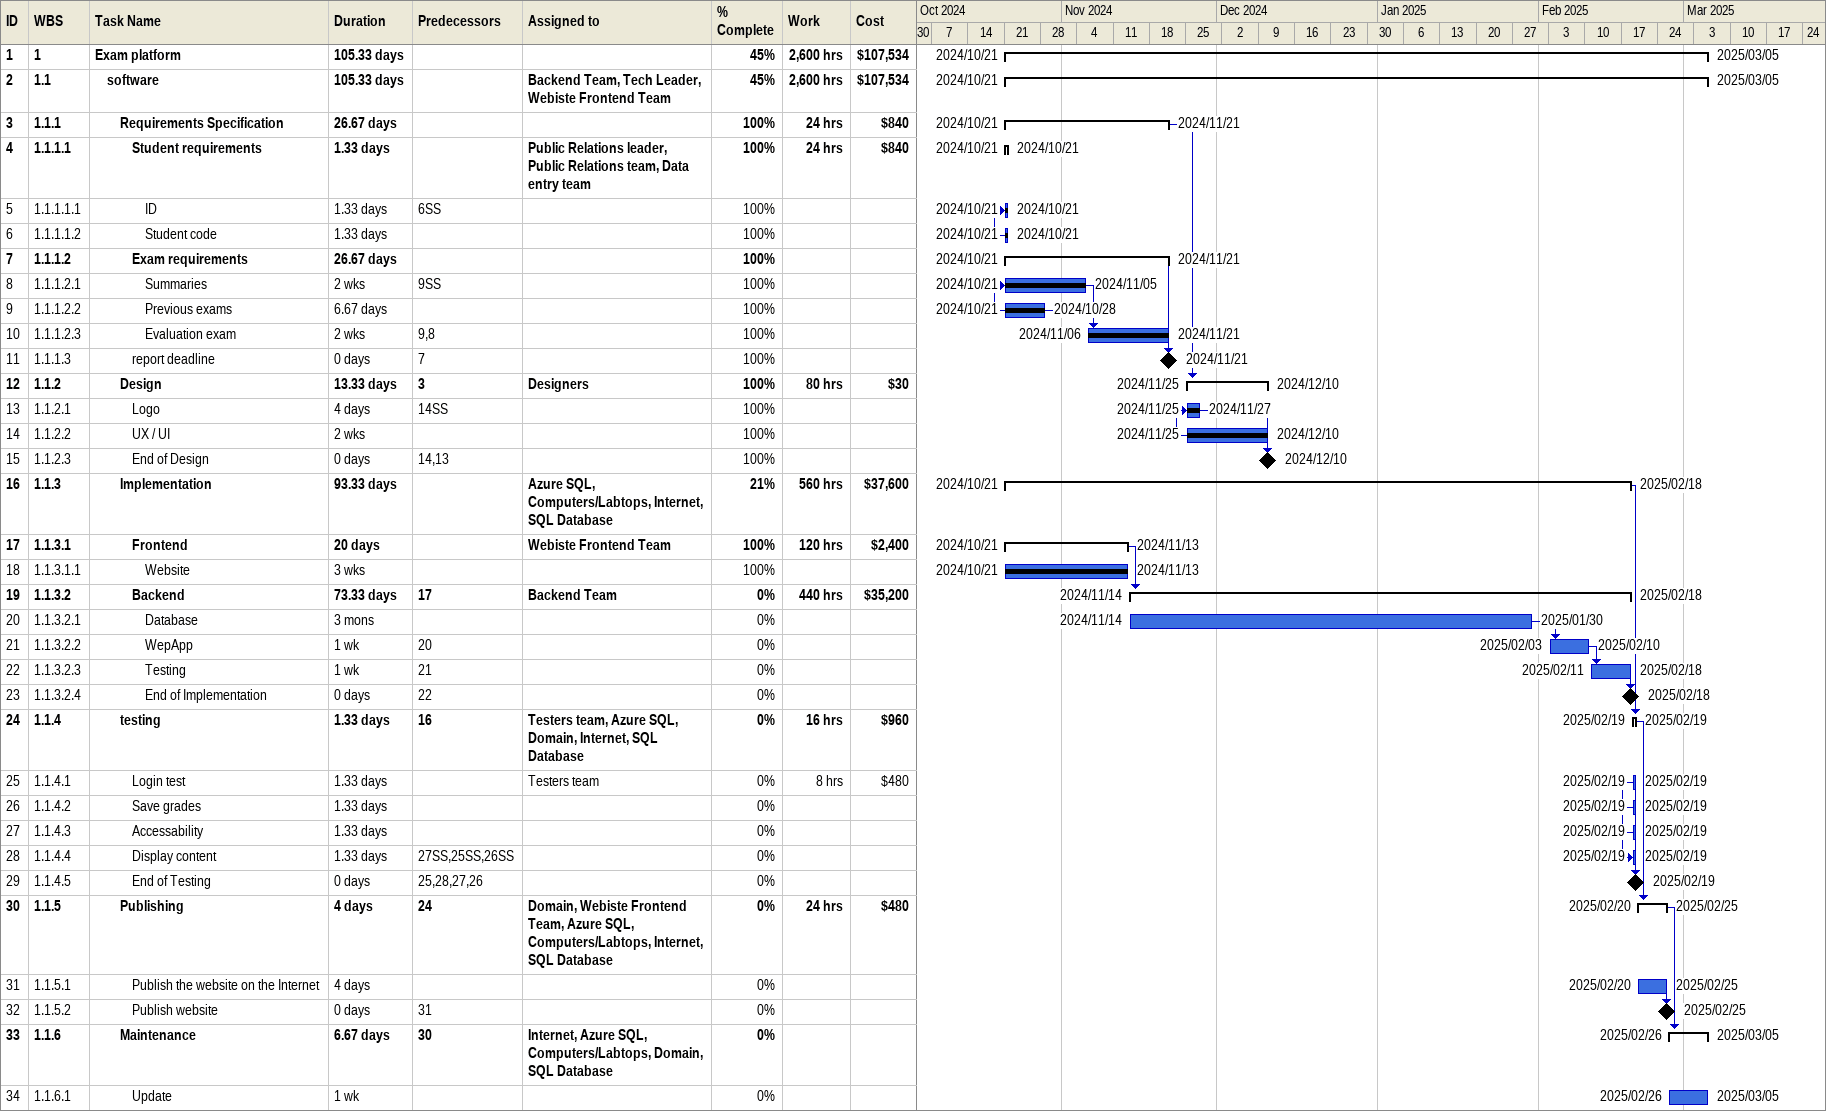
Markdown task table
| ID | WBS | Task | Duration | Start | Finish | Predecessors | Resources | % complete | Work (h) | Cost ($) |
|---|---|---|---|---|---|---|---|---|---|---|
| 1 | 1 | **Exam platform** | 105.33d | 2024-10-21 | 2025-03-05 |  |  | 45 | 2600 | 107534 |
| 2 | 1.1 | **software** | 105.33d | 2024-10-21 | 2025-03-05 |  | Backend Team, Tech Leader, Webiste Frontend Team | 45 | 2600 | 107534 |
| 3 | 1.1.1 | **Requirements Specification** | 26.67d | 2024-10-21 | 2024-11-21 |  |  | 100 | 24 | 840 |
| 4 | 1.1.1.1 | **Student requirements** | 1.33d | 2024-10-21 | 2024-10-21 |  | Public Relations leader, Public Relations team, Data entry team | 100 | 24 | 840 |
| 5 | 1.1.1.1.1 | ID | 1.33d | 2024-10-21 | 2024-10-21 | 6SS |  | 100 |  |  |
| 6 | 1.1.1.1.2 | Student code | 1.33d | 2024-10-21 | 2024-10-21 |  |  | 100 |  |  |
| 7 | 1.1.1.2 | **Exam requirements** | 26.67d | 2024-10-21 | 2024-11-21 |  |  | 100 |  |  |
| 8 | 1.1.1.2.1 | Summaries | 2w | 2024-10-21 | 2024-11-05 | 9SS |  | 100 |  |  |
| 9 | 1.1.1.2.2 | Previous exams | 6.67d | 2024-10-21 | 2024-10-28 |  |  | 100 |  |  |
| 10 | 1.1.1.2.3 | Evaluation exam | 2w | 2024-11-06 | 2024-11-21 | 9, 8 |  | 100 |  |  |
| 11 | 1.1.1.3 | report deadline | 0d | 2024-11-21 | 2024-11-21 | 7 |  | 100 |  |  |
| 12 | 1.1.2 | **Design** | 13.33d | 2024-11-25 | 2024-12-10 | 3 | Designers | 100 | 80 | 30 |
| 13 | 1.1.2.1 | Logo | 4d | 2024-11-25 | 2024-11-27 | 14SS |  | 100 |  |  |
| 14 | 1.1.2.2 | UX / UI | 2w | 2024-11-25 | 2024-12-10 |  |  | 100 |  |  |
| 15 | 1.1.2.3 | End of Design | 0d | 2024-12-10 | 2024-12-10 | 14, 13 |  | 100 |  |  |
| 16 | 1.1.3 | **Implementation** | 93.33d | 2024-10-21 | 2025-02-18 |  | Azure SQL, Computers/Labtops, Internet, SQL Database | 21 | 560 | 37600 |
| 17 | 1.1.3.1 | **Frontend** | 20d | 2024-10-21 | 2024-11-13 |  | Webiste Frontend Team | 100 | 120 | 2400 |
| 18 | 1.1.3.1.1 | Website | 3w | 2024-10-21 | 2024-11-13 |  |  | 100 |  |  |
| 19 | 1.1.3.2 | **Backend** | 73.33d | 2024-11-14 | 2025-02-18 | 17 | Backend Team | 0 | 440 | 35200 |
| 20 | 1.1.3.2.1 | Database | 3mo | 2024-11-14 | 2025-01-30 |  |  | 0 |  |  |
| 21 | 1.1.3.2.2 | WepApp | 1w | 2025-02-03 | 2025-02-10 | 20 |  | 0 |  |  |
| 22 | 1.1.3.2.3 | Testing | 1w | 2025-02-11 | 2025-02-18 | 21 |  | 0 |  |  |
| 23 | 1.1.3.2.4 | End of Implementation | 0d | 2025-02-18 | 2025-02-18 | 22 |  | 0 |  |  |
| 24 | 1.1.4 | **testing** | 1.33d | 2025-02-19 | 2025-02-19 | 16 | Testers team, Azure SQL, Domain, Internet, SQL Database | 0 | 16 | 960 |
| 25 | 1.1.4.1 | Login test | 1.33d | 2025-02-19 | 2025-02-19 |  | Testers team | 0 | 8 | 480 |
| 26 | 1.1.4.2 | Save grades | 1.33d | 2025-02-19 | 2025-02-19 |  |  | 0 |  |  |
| 27 | 1.1.4.3 | Accessability | 1.33d | 2025-02-19 | 2025-02-19 |  |  | 0 |  |  |
| 28 | 1.1.4.4 | Display content | 1.33d | 2025-02-19 | 2025-02-19 | 27SS, 25SS, 26SS |  | 0 |  |  |
| 29 | 1.1.4.5 | End of Testing | 0d | 2025-02-19 | 2025-02-19 | 25, 28, 27, 26 |  | 0 |  |  |
| 30 | 1.1.5 | **Publishing** | 4d | 2025-02-20 | 2025-02-25 | 24 | Domain, Webiste Frontend Team, Azure SQL, Computers/Labtops, Internet, SQL Database | 0 | 24 | 480 |
| 31 | 1.1.5.1 | Publish the website on the Internet | 4d | 2025-02-20 | 2025-02-25 |  |  | 0 |  |  |
| 32 | 1.1.5.2 | Publish website | 0d | 2025-02-25 | 2025-02-25 | 31 |  | 0 |  |  |
| 33 | 1.1.6 | **Maintenance** | 6.67d | 2025-02-26 | 2025-03-05 | 30 | Internet, Azure SQL, Computers/Labtops, Domain, SQL Database | 0 |  |  |
| 34 | 1.1.6.1 | Update | 1w | 2025-02-26 | 2025-03-05 |  |  | 0 |  |  |
